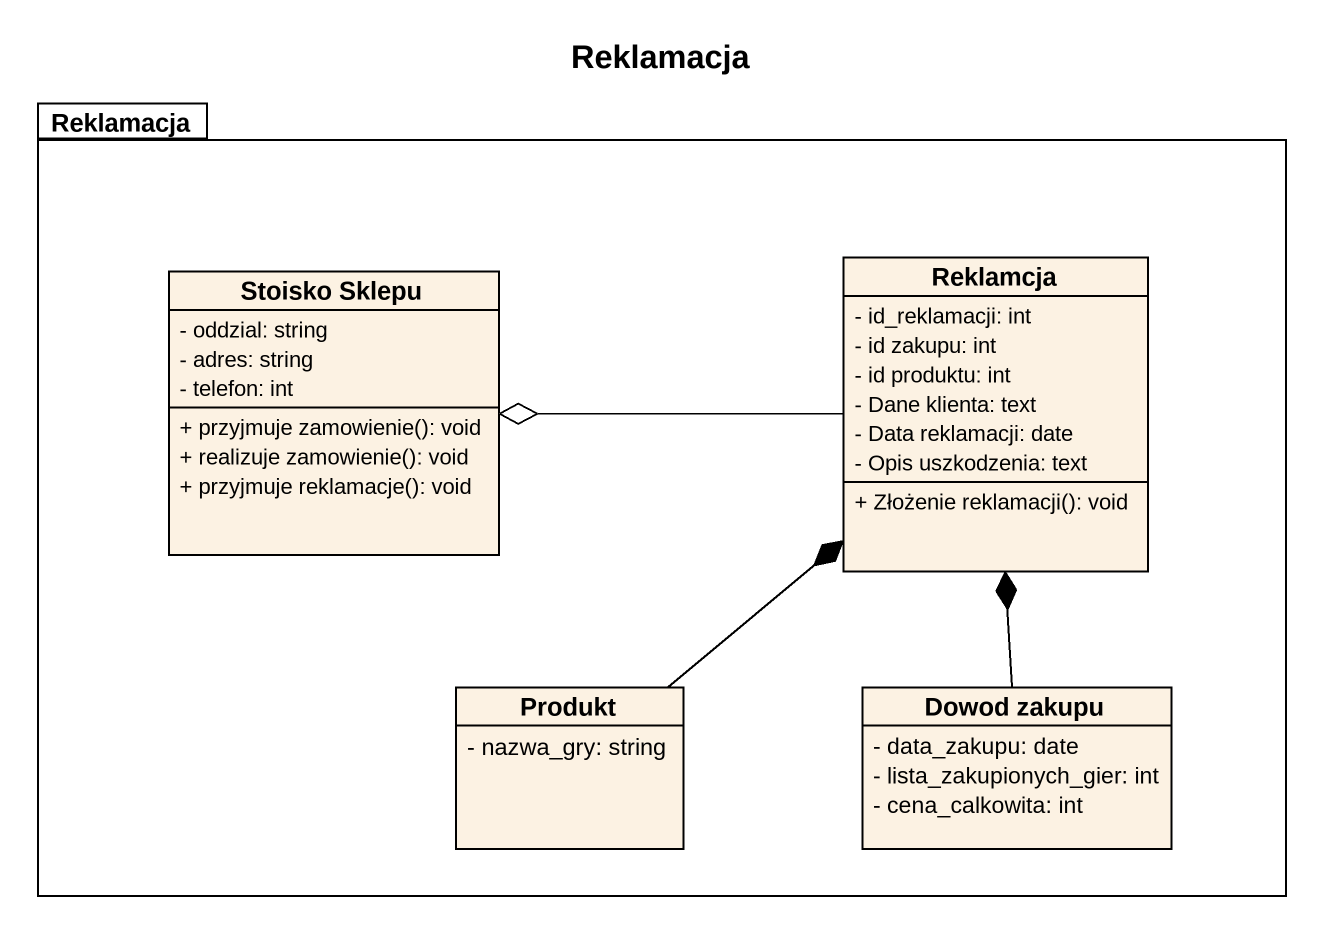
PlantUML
@startuml
title Reklamacja
hide circle
hide empty members
skinparam classAttributeIconSize 0
package Reklamacja {
  class "Stoisko Sklepu" as Stoisko_Sklepu {
    - oddzial: string
    - adres: string
    - telefon: int
    + przyjmuje zamowienie(): void
    + realizuje zamowienie(): void
    + przyjmuje reklamacje(): void
  }
  class Reklamcja {
    - id_reklamacji: int
    - id zakupu: int
    - id produktu: int
    - Dane klienta: text
    - Data reklamacji: date
    - Opis uszkodzenia: text
    + Złożenie reklamacji(): void
  }
  class Produkt {
    - nazwa_gry: string
  }
  class "Dowod zakupu" as Dowod_zakupu {
    - data_zakupu: date
    - lista_zakupionych_gier: int
    - cena_calkowita: int
  }
}
Reklamcja -left-o Stoisko_Sklepu
Produkt -up-* Reklamcja
Dowod_zakupu -up-* Reklamcja
@enduml
